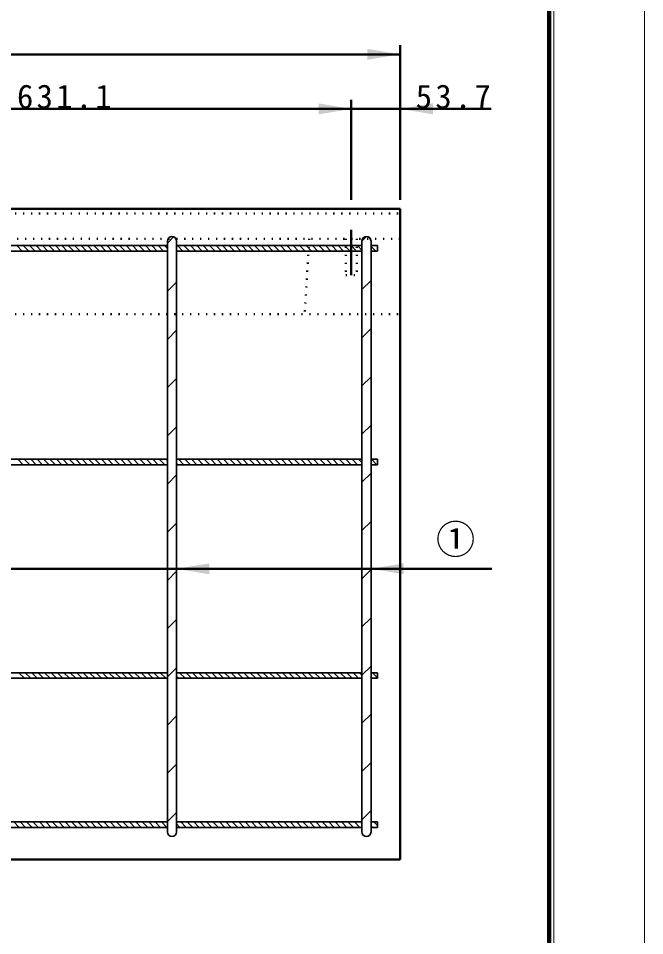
# Model space of a CAD drawing. Units: millimetres, scale not verified. Extents: x -2102 to 2102, y -1485 to 1485.
# Drawn here: x 1414 to 2102, y -680 to 329 of the extents above; entities that cross this region are included whole.
import ezdxf
from ezdxf.enums import TextEntityAlignment as Align

# ---------------------------------------------------------------- set-up
doc = ezdxf.new("R2010")
doc.units = ezdxf.units.MM
doc.header["$LTSCALE"] = 5
doc.linetypes.add('DOTTED', pattern=[1.75, 0.25, -1.5])
doc.linetypes.add('LONG_DASHED_DOTTED', pattern=[15.25, 12, -1.5, 0.25, -1.5])
doc.layers.add('0-0_V-nasSTD', color=7, linetype='Continuous', lineweight=35)
doc.layers.add('0-1_0', color=7, linetype='Continuous', lineweight=50)
doc.styles.add('ＭＳ ゴシック', font='')
doc.styles.get('ＭＳ ゴシック').set_extended_font_data('MS Gothic')

msp = doc.modelspace()

# ---------------------------------------------------------------- linework, layer by layer
at = {"layer": '0-0_V-nasSTD', "lineweight": 50}
for p, q in [((-166.5, 119.655), (1833.5, 119.655)), ((1833.5, 119.655), (1833.5, -596.345)), ((1934.5, -276.345), (1159.5, -276.345)), ((-166.5, -596.345), (1833.5, -596.345))]:
    msp.add_line(p, q, dxfattribs=at)
at = {"layer": '0-0_V-nasSTD', "linetype": 'DOTTED', "lineweight": 50}
for p, q in [((1095, 114.655), (1833.5, 114.655)), ((1833.5, 86.655), (1095, 86.655)), ((1733.5, 86.655), (1728.5, 3.655)), ((1773.8, 86.655), (1773.8, 46.655)), ((1785.8, 86.655), (1785.8, 46.655)), ((1773.8, 46.655), (1785.8, 46.655)), ((1086.25, 3.655), (1833.5, 3.655))]:
    msp.add_line(p, q, dxfattribs=at)
at = {"layer": '0-0_V-nasSTD', "linetype": 'LONG_DASHED_DOTTED', "lineweight": 50}
msp.add_line((1779.8, 96.655), (1779.8, 46.655), dxfattribs=at)
at = {"layer": '0-0_V-nasSTD'}
for p, q in [((1577.5, 82.082), (1584.255, 88.837)), ((1577.5, 84.155), (1577.5, -565.845)), ((1587.5, 84.155), (1587.5, -565.845)), ((1791.5, 83.95), (1796.701, 89.151)), ((1791.5, 84.155), (1791.5, -565.845)), ((1801.5, 84.155), (1801.5, -565.845)), ((1801.5, 84.155), (1801.5, 79.155)), ((1801.5, 84.155), (1801.5, 79.155)), ((1373.5, 79.155), (1577.5, 79.155)), ((1373.5, 73.155), (1577.5, 73.155)), ((1411.833, 79.155), (1417.833, 73.155)), ((1418.904, 79.155), (1424.904, 73.155)), ((1425.975, 79.155), (1431.975, 73.155)), ((1433.046, 79.155), (1439.046, 73.155)), ((1440.117, 79.155), (1446.117, 73.155)), ((1447.188, 79.155), (1453.188, 73.155)), ((1454.259, 79.155), (1460.259, 73.155)), ((1461.33, 79.155), (1467.33, 73.155)), ((1468.401, 79.155), (1474.401, 73.155)), ((1475.472, 79.155), (1481.472, 73.155)), ((1482.544, 79.155), (1488.544, 73.155)), ((1489.615, 79.155), (1495.615, 73.155)), ((1496.686, 79.155), (1502.686, 73.155)), ((1503.757, 79.155), (1509.757, 73.155)), ((1510.828, 79.155), (1516.828, 73.155)), ((1517.899, 79.155), (1523.899, 73.155)), ((1524.97, 79.155), (1530.97, 73.155)), ((1532.041, 79.155), (1538.041, 73.155)), ((1539.112, 79.155), (1545.112, 73.155)), ((1546.183, 79.155), (1552.183, 73.155)), ((1553.254, 79.155), (1559.254, 73.155)), ((1560.325, 79.155), (1566.325, 73.155)), ((1567.396, 79.155), (1573.396, 73.155)), ((1574.467, 79.155), (1577.5, 76.122)), ((1587.5, 79.155), (1791.5, 79.155)), ((1587.5, 73.155), (1791.5, 73.155)), ((1588.61, 79.155), (1594.61, 73.155)), ((1595.681, 79.155), (1601.681, 73.155)), ((1602.752, 79.155), (1608.752, 73.155)), ((1609.823, 79.155), (1615.823, 73.155)), ((1616.894, 79.155), (1622.894, 73.155)), ((1623.965, 79.155), (1629.965, 73.155)), ((1631.036, 79.155), (1637.036, 73.155)), ((1638.107, 79.155), (1644.107, 73.155)), ((1645.178, 79.155), (1651.178, 73.155)), ((1652.249, 79.155), (1658.249, 73.155)), ((1659.32, 79.155), (1665.32, 73.155)), ((1666.391, 79.155), (1672.391, 73.155)), ((1673.462, 79.155), (1679.462, 73.155)), ((1680.533, 79.155), (1686.533, 73.155)), ((1687.605, 79.155), (1693.605, 73.155)), ((1694.676, 79.155), (1700.676, 73.155)), ((1701.747, 79.155), (1707.747, 73.155)), ((1708.818, 79.155), (1714.818, 73.155)), ((1715.889, 79.155), (1721.889, 73.155)), ((1722.96, 79.155), (1728.96, 73.155)), ((1730.031, 79.155), (1736.031, 73.155)), ((1737.102, 79.155), (1743.102, 73.155)), ((1744.173, 79.155), (1750.173, 73.155)), ((1751.244, 79.155), (1757.244, 73.155)), ((1758.315, 79.155), (1764.315, 73.155)), ((1765.386, 79.155), (1771.386, 73.155)), ((1772.457, 79.155), (1778.457, 73.155)), ((1779.528, 79.155), (1785.528, 73.155)), ((1786.599, 79.155), (1791.5, 74.254)), ((1801.5, 79.155), (1808.5, 79.155)), ((1801.5, 78.396), (1806.742, 73.155)), ((1801.5, 73.155), (1808.5, 73.155)), ((1807.813, 79.155), (1808.5, 78.467)), ((1808.5, 79.155), (1808.5, 73.155)), ((1791.5, 30.917), (1801.5, 40.917)), ((1577.5, 29.049), (1587.5, 39.049)), ((1577.5, -23.984), (1587.5, -13.984)), ((1791.5, -22.116), (1801.5, -12.116)), ((1577.5, -77.017), (1587.5, -67.017)), ((1791.5, -75.149), (1801.5, -65.149)), ((1577.5, -130.05), (1587.5, -120.05)), ((1791.5, -128.182), (1801.5, -118.182)), ((1373.5, -155.845), (1577.5, -155.845)), ((1412.985, -155.845), (1418.985, -161.845)), ((1420.056, -155.845), (1426.056, -161.845)), ((1427.127, -155.845), (1433.127, -161.845)), ((1434.198, -155.845), (1440.198, -161.845)), ((1441.269, -155.845), (1447.269, -161.845)), ((1448.34, -155.845), (1454.34, -161.845)), ((1455.411, -155.845), (1461.411, -161.845)), ((1462.483, -155.845), (1468.483, -161.845)), ((1469.554, -155.845), (1475.554, -161.845)), ((1476.625, -155.845), (1482.625, -161.845)), ((1483.696, -155.845), (1489.696, -161.845)), ((1490.767, -155.845), (1496.767, -161.845)), ((1497.838, -155.845), (1503.838, -161.845)), ((1504.909, -155.845), (1510.909, -161.845)), ((1511.98, -155.845), (1517.98, -161.845)), ((1519.051, -155.845), (1525.051, -161.845)), ((1526.122, -155.845), (1532.122, -161.845)), ((1533.193, -155.845), (1539.193, -161.845)), ((1540.264, -155.845), (1546.264, -161.845)), ((1547.335, -155.845), (1553.335, -161.845)), ((1554.406, -155.845), (1560.406, -161.845)), ((1561.478, -155.845), (1567.478, -161.845)), ((1568.549, -155.845), (1574.549, -161.845)), ((1575.62, -155.845), (1577.5, -157.726)), ((1587.5, -155.845), (1791.5, -155.845)), ((1587.5, -160.655), (1588.691, -161.845)), ((1589.762, -155.845), (1595.762, -161.845)), ((1596.833, -155.845), (1602.833, -161.845)), ((1603.904, -155.845), (1609.904, -161.845)), ((1610.975, -155.845), (1616.975, -161.845)), ((1618.046, -155.845), (1624.046, -161.845)), ((1625.117, -155.845), (1631.117, -161.845)), ((1632.188, -155.845), (1638.188, -161.845)), ((1639.259, -155.845), (1645.259, -161.845)), ((1646.33, -155.845), (1652.33, -161.845)), ((1653.401, -155.845), (1659.401, -161.845)), ((1660.472, -155.845), (1666.472, -161.845)), ((1667.544, -155.845), (1673.544, -161.845)), ((1674.615, -155.845), (1680.615, -161.845)), ((1681.686, -155.845), (1687.686, -161.845)), ((1688.757, -155.845), (1694.757, -161.845)), ((1695.828, -155.845), (1701.828, -161.845)), ((1702.899, -155.845), (1708.899, -161.845)), ((1709.97, -155.845), (1715.97, -161.845)), ((1717.041, -155.845), (1723.041, -161.845)), ((1724.112, -155.845), (1730.112, -161.845)), ((1731.183, -155.845), (1737.183, -161.845)), ((1738.254, -155.845), (1744.254, -161.845)), ((1745.325, -155.845), (1751.325, -161.845)), ((1752.396, -155.845), (1758.396, -161.845)), ((1759.467, -155.845), (1765.467, -161.845)), ((1766.538, -155.845), (1772.538, -161.845)), ((1773.61, -155.845), (1779.61, -161.845)), ((1780.681, -155.845), (1786.681, -161.845)), ((1787.752, -155.845), (1791.5, -159.594)), ((1801.5, -155.845), (1808.5, -155.845)), ((1801.894, -155.845), (1807.894, -161.845)), ((1808.5, -155.845), (1808.5, -161.845)), ((1808.5, -161.845), (1808.5, -158.845)), ((1373.5, -161.845), (1577.5, -161.845)), ((1587.5, -161.845), (1791.5, -161.845)), ((1791.5, -181.215), (1801.5, -171.215)), ((1801.5, -161.845), (1808.5, -161.845)), ((1577.5, -183.083), (1587.5, -173.083)), ((1577.5, -236.116), (1587.5, -226.116)), ((1791.5, -234.248), (1801.5, -224.248)), ((1577.5, -289.149), (1587.5, -279.149)), ((1791.5, -287.281), (1801.5, -277.281)), ((1577.5, -342.182), (1587.5, -332.182)), ((1791.5, -340.314), (1801.5, -330.314)), ((1791.5, -393.347), (1801.5, -383.347)), ((1373.5, -390.845), (1577.5, -390.845)), ((1414.137, -390.845), (1420.137, -396.845)), ((1421.208, -390.845), (1427.208, -396.845)), ((1428.279, -390.845), (1434.279, -396.845)), ((1435.351, -390.845), (1441.351, -396.845)), ((1442.422, -390.845), (1448.422, -396.845)), ((1449.493, -390.845), (1455.493, -396.845)), ((1456.564, -390.845), (1462.564, -396.845)), ((1463.635, -390.845), (1469.635, -396.845)), ((1470.706, -390.845), (1476.706, -396.845)), ((1477.777, -390.845), (1483.777, -396.845)), ((1484.848, -390.845), (1490.848, -396.845)), ((1491.919, -390.845), (1497.919, -396.845)), ((1498.99, -390.845), (1504.99, -396.845)), ((1506.061, -390.845), (1512.061, -396.845)), ((1513.132, -390.845), (1519.132, -396.845)), ((1520.203, -390.845), (1526.203, -396.845)), ((1527.274, -390.845), (1533.274, -396.845)), ((1534.345, -390.845), (1540.345, -396.845)), ((1541.417, -390.845), (1547.417, -396.845)), ((1548.488, -390.845), (1554.488, -396.845)), ((1555.559, -390.845), (1561.559, -396.845)), ((1562.63, -390.845), (1568.63, -396.845)), ((1569.701, -390.845), (1575.701, -396.845)), ((1576.772, -390.845), (1577.5, -391.574)), ((1577.5, -395.215), (1587.5, -385.215)), ((1587.5, -390.845), (1791.5, -390.845)), ((1590.914, -390.845), (1596.914, -396.845)), ((1597.985, -390.845), (1603.985, -396.845)), ((1605.056, -390.845), (1611.056, -396.845)), ((1612.127, -390.845), (1618.127, -396.845)), ((1619.198, -390.845), (1625.198, -396.845)), ((1626.269, -390.845), (1632.269, -396.845)), ((1633.34, -390.845), (1639.34, -396.845)), ((1640.411, -390.845), (1646.411, -396.845)), ((1647.483, -390.845), (1653.483, -396.845)), ((1654.554, -390.845), (1660.554, -396.845)), ((1661.625, -390.845), (1667.625, -396.845)), ((1668.696, -390.845), (1674.696, -396.845)), ((1675.767, -390.845), (1681.767, -396.845)), ((1682.838, -390.845), (1688.838, -396.845)), ((1689.909, -390.845), (1695.909, -396.845)), ((1696.98, -390.845), (1702.98, -396.845)), ((1704.051, -390.845), (1710.051, -396.845)), ((1711.122, -390.845), (1717.122, -396.845)), ((1718.193, -390.845), (1724.193, -396.845)), ((1725.264, -390.845), (1731.264, -396.845)), ((1732.335, -390.845), (1738.335, -396.845)), ((1739.406, -390.845), (1745.406, -396.845)), ((1746.478, -390.845), (1752.478, -396.845)), ((1753.549, -390.845), (1759.549, -396.845)), ((1760.62, -390.845), (1766.62, -396.845)), ((1767.691, -390.845), (1773.691, -396.845)), ((1774.762, -390.845), (1780.762, -396.845)), ((1781.833, -390.845), (1787.833, -396.845)), ((1788.904, -390.845), (1791.5, -393.441)), ((1801.5, -390.845), (1808.5, -390.845)), ((1803.046, -390.845), (1808.5, -396.299)), ((1808.5, -390.845), (1808.5, -396.845)), ((1373.5, -396.845), (1577.5, -396.845)), ((1587.5, -394.502), (1589.843, -396.845)), ((1587.5, -396.845), (1791.5, -396.845)), ((1801.5, -396.37), (1801.975, -396.845)), ((1801.5, -396.845), (1808.5, -396.845)), ((1577.5, -448.248), (1587.5, -438.248)), ((1791.5, -446.38), (1801.5, -436.38)), ((1577.5, -501.281), (1587.5, -491.281)), ((1791.5, -499.413), (1801.5, -489.413)), ((1577.5, -554.314), (1587.5, -544.314)), ((1791.5, -552.446), (1801.5, -542.446)), ((1373.5, -554.845), (1577.5, -554.845)), ((1408.432, -554.845), (1414.432, -560.845)), ((1415.503, -554.845), (1421.503, -560.845)), ((1422.574, -554.845), (1428.574, -560.845)), ((1429.645, -554.845), (1435.645, -560.845)), ((1436.716, -554.845), (1442.716, -560.845)), ((1443.787, -554.845), (1449.787, -560.845)), ((1450.858, -554.845), (1456.858, -560.845)), ((1457.929, -554.845), (1463.929, -560.845)), ((1465, -554.845), (1471, -560.845)), ((1472.071, -554.845), (1478.071, -560.845)), ((1479.142, -554.845), (1485.142, -560.845)), ((1486.213, -554.845), (1492.213, -560.845)), ((1493.285, -554.845), (1499.285, -560.845)), ((1500.356, -554.845), (1506.356, -560.845)), ((1507.427, -554.845), (1513.427, -560.845)), ((1514.498, -554.845), (1520.498, -560.845)), ((1521.569, -554.845), (1527.569, -560.845)), ((1528.64, -554.845), (1534.64, -560.845)), ((1535.711, -554.845), (1541.711, -560.845)), ((1542.782, -554.845), (1548.782, -560.845)), ((1549.853, -554.845), (1555.853, -560.845)), ((1556.924, -554.845), (1562.924, -560.845)), ((1563.995, -554.845), (1569.995, -560.845)), ((1571.066, -554.845), (1577.066, -560.845)), ((1587.5, -554.845), (1791.5, -554.845)), ((1592.279, -554.845), (1598.279, -560.845)), ((1599.351, -554.845), (1605.351, -560.845)), ((1606.422, -554.845), (1612.422, -560.845)), ((1613.493, -554.845), (1619.493, -560.845)), ((1620.564, -554.845), (1626.564, -560.845)), ((1627.635, -554.845), (1633.635, -560.845)), ((1634.706, -554.845), (1640.706, -560.845)), ((1641.777, -554.845), (1647.777, -560.845)), ((1648.848, -554.845), (1654.848, -560.845)), ((1655.919, -554.845), (1661.919, -560.845)), ((1662.99, -554.845), (1668.99, -560.845)), ((1670.061, -554.845), (1676.061, -560.845)), ((1677.132, -554.845), (1683.132, -560.845)), ((1684.203, -554.845), (1690.203, -560.845)), ((1691.274, -554.845), (1697.274, -560.845)), ((1698.345, -554.845), (1704.345, -560.845)), ((1705.417, -554.845), (1711.417, -560.845)), ((1712.488, -554.845), (1718.488, -560.845)), ((1719.559, -554.845), (1725.559, -560.845)), ((1726.63, -554.845), (1732.63, -560.845)), ((1733.701, -554.845), (1739.701, -560.845)), ((1740.772, -554.845), (1746.772, -560.845)), ((1747.843, -554.845), (1753.843, -560.845)), ((1754.914, -554.845), (1760.914, -560.845)), ((1761.985, -554.845), (1767.985, -560.845)), ((1769.056, -554.845), (1775.056, -560.845)), ((1776.127, -554.845), (1782.127, -560.845)), ((1783.198, -554.845), (1789.198, -560.845)), ((1790.269, -554.845), (1791.5, -556.076)), ((1801.5, -554.845), (1808.5, -554.845)), ((1804.411, -554.845), (1808.5, -558.934)), ((1808.5, -554.845), (1808.5, -560.845)), ((1373.5, -560.845), (1577.5, -560.845)), ((1587.5, -557.137), (1591.208, -560.845)), ((1587.5, -560.845), (1791.5, -560.845)), ((1801.5, -559.005), (1803.34, -560.845)), ((1801.5, -560.845), (1808.5, -560.845))]:
    msp.add_line(p, q, dxfattribs=at)
at = {"layer": '0-0_V-nasSTD', "lineweight": 18}
for points in [[(-2102.5, -1485), (-2102.5, 1485), (2102.5, 1485), (2102.5, -1485)], [(-2002.5, -1385), (-2002.5, 1385), (2002.5, 1385), (2002.5, -1385)]]:
    msp.add_lwpolyline(points, close=True, dxfattribs=at)
at = {"layer": '0-0_V-nasSTD', "lineweight": 100}
msp.add_lwpolyline([(1997.5, -1380), (1997.5, 1380), (-1997.5, 1380)], dxfattribs=at)
at = {"layer": '0-0_V-nasSTD'}
for points in [[(1791.5, 73.155), (1785.8, 73.155), (1779.8, 73.155), (1773.8, 73.155), (1732.235, 73.155)], [(1732.596, 79.155), (1773.8, 79.155), (1779.8, 79.155), (1785.8, 79.155), (1791.5, 79.155)]]:
    msp.add_lwpolyline(points, dxfattribs=at)
for centre, start, end in [((1582.5, 84.155), 0, 180), ((1796.5, 84.155), 0, 180), ((1582.5, -565.845), 180, 0), ((1796.5, -565.845), 180, 0)]:
    msp.add_arc(centre, 5, start, end, dxfattribs=at)
for points in [[(1797.5, 283.655), (1797.5, 295.655), (1833.5, 289.655)], [(1743.8, 223.655), (1743.8, 235.655), (1779.8, 229.655)], [(1833.5, 229.655), (1869.5, 223.655), (1869.5, 235.655)], [(1587.5, -276.345), (1623.5, -282.345), (1623.5, -270.345)], [(1801.5, -276.345), (1837.5, -282.345), (1837.5, -270.345)]]:
    msp.add_solid(points, dxfattribs=at)
at = {"layer": '0-1_0'}
for p, q in [((1833.5, 129.655), (1833.5, 299.655)), ((-166.5, 289.655), (1833.5, 289.655)), ((1779.8, 129.655), (1779.8, 239.655)), ((1148.7, 229.655), (1779.8, 229.655)), ((1779.8, 229.655), (1833.5, 229.655)), ((1833.5, 229.655), (1933.5, 229.655))]:
    msp.add_line(p, q, dxfattribs=at)

# ---------------------------------------------------------------- texts
at = {"layer": '0-0_V-nasSTD', "style": 'ＭＳ ゴシック'}
msp.add_text('①', height=31.67, dxfattribs=at).set_placement((1872.9, -269.345), align=Align.BOTTOM_LEFT)
at = {"layer": '0-0_V-nasSTD', "char_height": 26.39, "attachment_point": 7, "style": 'ＭＳ ゴシック'}
for s, insert in [('\\T1.2;631.1', (1412.05, 229.655)), ('\\T1.2;53.7', (1850.7, 229.655))]:
    msp.add_mtext(s, dxfattribs=dict(at, insert=insert))

doc.saveas('drawing.dxf')
